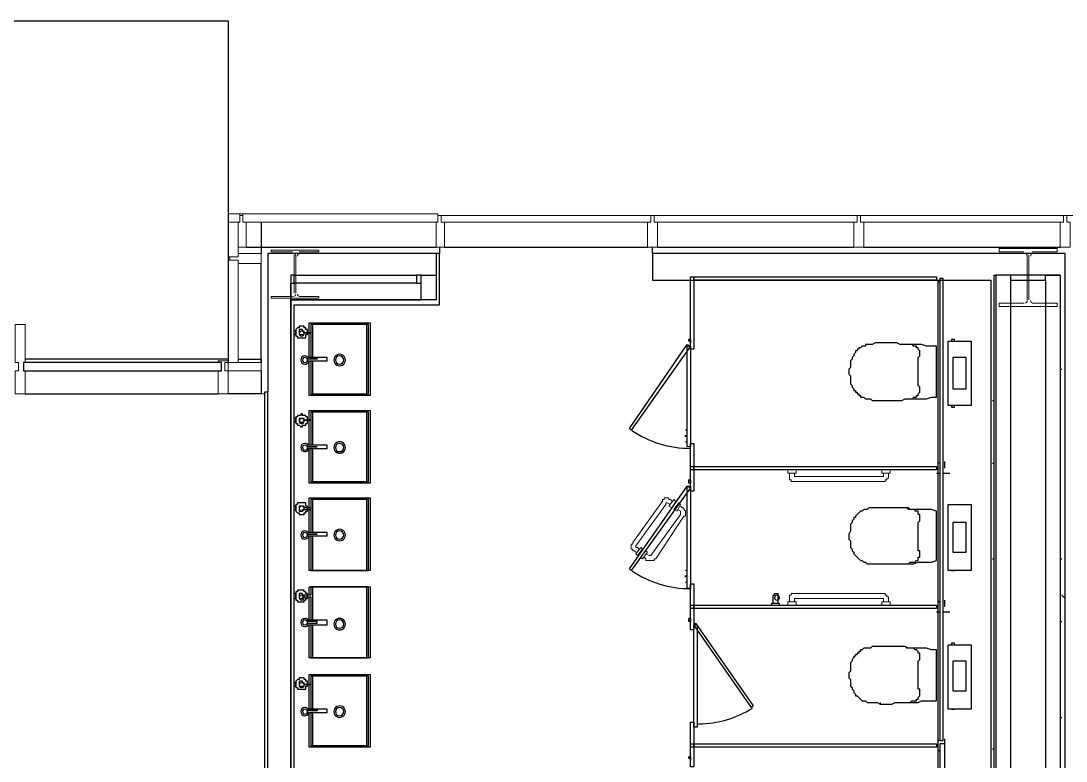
# Model space of a CAD drawing. Header units: metres. Extents: x 20.2 to 85.4, y 7.8 to 61.1.
# Drawn here: x 38.18 to 44.88, y 56.39 to 61.13 of the extents above; entities that cross this region are included whole.
import ezdxf

# ---------------------------------------------------------------- set-up
doc = ezdxf.new("R2010")
doc.units = ezdxf.units.M
for name, color, linetype in [('PDF_A-G25 JA12-G-BLDEXIST', 7, 'Continuous'), ('PDF_A-GENM', 7, 'Continuous'), ('PDF_A-GLAZ-CWMG', 7, 'Continuous'), ('PDF_G-IMPT', 7, 'Continuous'), ('PDF_P-SANR-FIXT', 7, 'Continuous'), ('PDF_Q-CASE', 7, 'Continuous')]:
    doc.layers.add(name, color=color, linetype=linetype)
for name, color, linetype, true_color in [('PDF_A-GLAZ-CURT', 251, 'Continuous', 0x575757), ('PDF_A-Z9919-G-COL19', 9, 'Continuous', 0xc1c1c1), ('PDF_Q-SPCQ', 253, 'Continuous', 0xa6bf8e), ('PDF_S-COLS', 41, 'Continuous', 0xffd9b0)]:
    doc.layers.add(name, color=color, linetype=linetype, true_color=true_color)

msp = doc.modelspace()

# ---------------------------------------------------------------- linework, layer by layer
at = {"layer": 'PDF_A-G25 JA12-G-BLDEXIST', "lineweight": 25}
for points in [[(22.3545, 38.6406), (20.1741, 38.6406), (20.1741, 61.1327), (39.5121, 61.1327), (39.5121, 58.9417)], [(39.9143, 55.2371), (39.9143, 59.4498), (39.9143, 59.3439), (39.9143, 58.7512), (39.9143, 55.2371), (39.9354, 55.2371), (39.9354, 58.7512), (39.9354, 59.3122), (40.8669, 59.3122), (40.8669, 59.3439), (40.8669, 59.4498), (40.8669, 59.5027), (40.8669, 59.6403), (40.8457, 59.6403), (39.7661, 59.6403)], [(39.7661, 59.6403), (39.7661, 58.7512)], [(40.8457, 59.6403), (40.8457, 59.5027), (40.8457, 59.4498), (40.8457, 59.3439), (39.9354, 59.3439), (39.9143, 59.3439), (39.9354, 59.3439), (40.7504, 59.3439), (40.7504, 59.4498), (40.7504, 59.5027), (40.8457, 59.5027)], [(40.8669, 59.6826), (40.8669, 59.6403)], [(42.2323, 59.6403), (42.2323, 59.6826)], [(44.8784, 59.6403), (42.2534, 59.6403), (42.2323, 59.6403), (42.2323, 59.5027), (42.2323, 59.4709), (44.4021, 59.4709)], [(46.826, 50.8551), (44.8784, 50.8551), (44.8784, 52.7604), (44.8784, 52.7815), (44.8784, 52.9509), (44.8784, 59.4709), (44.8784, 59.6403), (44.8467, 59.6403), (44.6455, 59.6403)], [(40.7504, 59.5027), (40.7187, 59.5027), (40.7187, 59.4498), (39.9354, 59.4498)], [(39.9354, 59.5027), (39.9354, 59.5027)], [(39.9354, 59.5027), (40.7187, 59.5027)], [(44.4339, 52.9191), (44.4233, 52.9191), (44.4233, 52.9509), (44.4233, 59.4709), (44.4233, 59.5027), (44.4339, 59.5027)], [(44.7514, 59.4709), (44.7514, 59.5027), (44.8467, 59.5027), (44.7514, 59.5027), (44.5291, 59.5027)], [(44.8467, 59.5027), (44.8467, 59.4709), (44.8467, 52.9509), (44.8467, 52.9191)], [(39.9354, 59.4498), (39.9354, 59.4498)], [(40.7187, 59.4498), (40.7504, 59.4498)], [(44.0952, 59.4709), (44.4021, 59.4709), (44.4021, 52.9509), (44.1057, 52.9509)], [(44.5291, 52.9509), (44.5291, 59.4709), (44.635, 59.4709)], [(44.5291, 59.4709), (44.7514, 59.4709), (44.7514, 52.9509)], [(44.7514, 59.3016), (44.7514, 52.9509), (44.5291, 52.9509)], [(44.8467, 58.8994), (44.8572, 58.8994)], [(39.7661, 55.2054), (39.7661, 58.7512), (39.7449, 58.7512), (39.7449, 55.2371), (39.7449, 53.8611), (39.9143, 53.8611), (39.9143, 55.0678)], [(44.4127, 58.6983), (44.4233, 58.6983)], [(44.0528, 58.2326), (44.0634, 58.2326), (44.0634, 58.2961)], [(44.1057, 58.2643), (44.1057, 58.3066)], [(44.4127, 58.2961), (44.4233, 58.2961)], [(44.0952, 58.2326), (44.1375, 58.2326)], [(44.4127, 57.6822), (44.4233, 57.6822)], [(44.8467, 57.6822), (44.8572, 57.6822)], [(44.8784, 57.4281), (44.8572, 57.4493)], [(44.0528, 57.3435), (44.0634, 57.3435), (44.0634, 57.407)], [(44.1057, 57.3752), (44.1057, 57.4175)], [(44.0952, 57.3435), (44.1375, 57.3435)], [(44.8467, 57.28), (44.8572, 57.28)], [(44.8467, 56.666), (44.8572, 56.666)], [(44.0634, 56.4544), (44.0634, 56.5179)], [(44.1057, 56.4967), (44.1057, 56.5284)], [(44.4127, 56.4649), (44.4233, 56.4649)]]:
    msp.add_lwpolyline(points, dxfattribs=at)
for points in [[(39.9354, 59.5027), (39.9143, 59.5027), (39.9143, 59.4498), (39.9354, 59.4498)], [(44.5291, 59.4709), (44.5291, 59.5027), (44.4339, 59.5027), (44.4339, 59.4709), (44.4339, 52.9509), (44.4339, 52.9191), (44.5291, 52.9191), (44.5291, 52.9509), (44.5291, 59.3016)]]:
    msp.add_lwpolyline(points, close=True, dxfattribs=at)
at = {"layer": 'PDF_A-GENM', "lineweight": 25}
for points in [[(39.9778, 59.1746), (39.9672, 59.1746), (39.9672, 59.164), (39.9566, 59.164), (39.946, 59.1534), (39.946, 59.1428), (39.946, 59.1322), (39.946, 59.1217), (39.946, 59.1111), (39.9566, 59.1111), (39.9566, 59.1005), (39.9672, 59.1005), (39.9778, 59.1005), (39.9884, 59.1005), (39.9989, 59.1005), (40.0095, 59.1005), (40.0095, 59.1111), (40.0095, 59.1217), (40.0201, 59.1217), (40.0201, 59.1322), (40.0201, 59.1428), (40.0201, 59.1534), (40.0095, 59.1534), (40.0095, 59.164), (39.9989, 59.164), (39.9989, 59.1746), (39.9884, 59.1746)], [(39.9778, 59.1534), (39.9672, 59.1534), (39.9672, 59.1428), (39.9672, 59.1322), (39.9672, 59.1217), (39.9778, 59.1217), (39.9884, 59.1217), (39.9989, 59.1217), (39.9989, 59.1322), (39.9989, 59.1428), (39.9884, 59.1428), (39.9884, 59.1534)], [(40.0413, 59.1322), (40.0307, 59.1322), (40.0201, 59.1322), (39.9989, 59.1322), (40.0201, 59.1322), (40.0307, 59.1322)], [(39.9778, 58.6136), (39.9778, 58.603), (39.9672, 58.603), (39.9566, 58.603), (39.9566, 58.5924), (39.946, 58.5924), (39.946, 58.5818), (39.946, 58.5713), (39.946, 58.5607), (39.946, 58.5501), (39.9566, 58.5501), (39.9566, 58.5395), (39.9672, 58.5395), (39.9778, 58.5289), (39.9884, 58.5289), (39.9884, 58.5395), (39.9989, 58.5395), (40.0095, 58.5395), (40.0095, 58.5501), (40.0201, 58.5501), (40.0201, 58.5607), (40.0201, 58.5713), (40.0201, 58.5818), (40.0201, 58.5924), (40.0095, 58.5924), (40.0095, 58.603), (39.9989, 58.603), (39.9884, 58.603), (39.9884, 58.6136)], [(39.9778, 58.5818), (39.9672, 58.5818), (39.9672, 58.5713), (39.9672, 58.5607), (39.9778, 58.5607), (39.9778, 58.5501), (39.9884, 58.5501), (39.9884, 58.5607), (39.9989, 58.5607), (39.9989, 58.5713), (39.9989, 58.5818), (39.9884, 58.5818)], [(40.0413, 58.5713), (40.0307, 58.5713), (40.0201, 58.5713), (39.9989, 58.5713), (40.0201, 58.5713), (40.0307, 58.5713)], [(42.444, 58.476), (42.444, 58.4654), (42.444, 58.476), (42.444, 58.4654)], [(39.9778, 58.042), (39.9672, 58.042), (39.9566, 58.042), (39.9566, 58.0315), (39.946, 58.0315), (39.946, 58.0209), (39.946, 58.0103), (39.946, 57.9997), (39.946, 57.9891), (39.9566, 57.9785), (39.9672, 57.9785), (39.9672, 57.9679), (39.9778, 57.9679), (39.9884, 57.9679), (39.9989, 57.9679), (39.9989, 57.9785), (40.0095, 57.9785), (40.0095, 57.9891), (40.0201, 57.9891), (40.0201, 57.9997), (40.0201, 58.0103), (40.0201, 58.0209), (40.0095, 58.0209), (40.0095, 58.0315), (40.0095, 58.042), (39.9989, 58.042), (39.9884, 58.042)], [(42.444, 57.5763), (42.444, 57.5657), (42.444, 57.5763), (42.444, 57.5657)], [(39.9778, 57.4811), (39.9672, 57.4811), (39.9566, 57.4811), (39.9566, 57.4705), (39.946, 57.4705), (39.946, 57.4599), (39.946, 57.4493), (39.946, 57.4387), (39.946, 57.4281), (39.946, 57.4175), (39.9566, 57.4175), (39.9566, 57.407), (39.9672, 57.407), (39.9778, 57.407), (39.9884, 57.407), (39.9989, 57.407), (39.9989, 57.4175), (40.0095, 57.4175), (40.0095, 57.4281), (40.0201, 57.4281), (40.0201, 57.4387), (40.0201, 57.4493), (40.0201, 57.4599), (40.0095, 57.4599), (40.0095, 57.4705), (39.9989, 57.4705), (39.9989, 57.4811), (39.9884, 57.4811)], [(39.9778, 56.9201), (39.9672, 56.9201), (39.9672, 56.9095), (39.9566, 56.9095), (39.946, 56.8989), (39.946, 56.8883), (39.946, 56.8777), (39.946, 56.8672), (39.946, 56.8566), (39.9566, 56.8566), (39.9566, 56.846), (39.9672, 56.846), (39.9778, 56.846), (39.9884, 56.846), (39.9989, 56.846), (40.0095, 56.846), (40.0095, 56.8566), (40.0095, 56.8672), (40.0201, 56.8672), (40.0201, 56.8777), (40.0201, 56.8883), (40.0201, 56.8989), (40.0095, 56.8989), (40.0095, 56.9095), (39.9989, 56.9095), (39.9989, 56.9201), (39.9884, 56.9201)], [(39.9778, 56.8989), (39.9672, 56.8989), (39.9672, 56.8883), (39.9672, 56.8777), (39.9672, 56.8672), (39.9778, 56.8672), (39.9884, 56.8672), (39.9989, 56.8672), (39.9989, 56.8777), (39.9989, 56.8883), (39.9884, 56.8883), (39.9884, 56.8989)], [(40.0413, 56.8777), (40.0307, 56.8777), (40.0201, 56.8777), (39.9989, 56.8777), (40.0201, 56.8777), (40.0307, 56.8777)]]:
    msp.add_lwpolyline(points, close=True, dxfattribs=at)
for points in [[(39.9354, 59.1217), (39.946, 59.1217), (39.946, 59.1322), (39.946, 59.1428), (39.9354, 59.1428)], [(39.9989, 59.1322), (39.9989, 59.1322)], [(40.0413, 59.1322), (40.0413, 59.1322)], [(39.9354, 58.5607), (39.946, 58.5607), (39.946, 58.5713), (39.946, 58.5818), (39.9354, 58.5818)], [(39.9989, 58.5713), (39.9989, 58.5713)], [(40.0413, 58.5713), (40.0413, 58.5713)], [(42.4546, 58.5078), (42.444, 58.5078)], [(42.444, 58.5078), (42.444, 58.5078)], [(42.444, 58.476), (42.444, 58.476)], [(42.444, 58.476), (42.444, 58.476)], [(42.444, 58.4654), (42.444, 58.476), (42.444, 58.4654)], [(42.444, 58.4654), (42.444, 58.4654)], [(42.444, 58.4337), (42.4546, 58.4337)], [(42.444, 58.4337), (42.444, 58.4337)], [(39.9354, 57.9997), (39.946, 57.9997), (39.946, 58.0103), (39.946, 58.0209), (39.9354, 58.0209)], [(40.0413, 58.0103), (40.0307, 58.0103), (40.0201, 58.0103), (39.9989, 58.0103), (39.9989, 58.0209), (39.9884, 58.0209), (39.9778, 58.0209), (39.9672, 58.0209), (39.9672, 58.0103), (39.9672, 57.9997), (39.9672, 57.9891), (39.9778, 57.9891), (39.9884, 57.9891), (39.9884, 57.9997), (39.9989, 57.9997), (40.0201, 57.9997), (40.0307, 57.9997), (40.0413, 57.9997)], [(39.9989, 58.0103), (39.9989, 58.0103)], [(40.0413, 58.0103), (40.0413, 58.0103)], [(42.4546, 57.6081), (42.444, 57.6081)], [(42.444, 57.6081), (42.444, 57.6081)], [(42.444, 57.5763), (42.444, 57.5763)], [(42.444, 57.5763), (42.444, 57.5763)], [(42.444, 57.5657), (42.444, 57.5763), (42.444, 57.5657)], [(42.444, 57.5657), (42.444, 57.5657)], [(42.444, 57.5657), (42.444, 57.5657)], [(42.444, 57.534), (42.4546, 57.534)], [(42.444, 57.534), (42.444, 57.534)], [(39.9354, 57.4281), (39.946, 57.4281), (39.946, 57.4387), (39.946, 57.4493), (39.946, 57.4599), (39.9354, 57.4599)], [(40.0413, 57.4493), (40.0307, 57.4493), (40.0201, 57.4493), (39.9989, 57.4493), (39.9884, 57.4493), (39.9884, 57.4599), (39.9778, 57.4599), (39.9672, 57.4599), (39.9672, 57.4493), (39.9672, 57.4387), (39.9672, 57.4281), (39.9778, 57.4281), (39.9884, 57.4281), (39.9884, 57.4387), (39.9989, 57.4387), (40.0201, 57.4387), (40.0307, 57.4387), (40.0413, 57.4387)], [(39.9989, 57.4387), (39.9989, 57.4493)], [(40.0413, 57.4387), (40.0413, 57.4387)], [(43.0049, 57.3964), (43.0049, 57.4175), (43.0049, 57.4281), (43.0049, 57.4387), (43.0049, 57.4493), (43.0155, 57.4493), (43.0155, 57.4599), (43.0261, 57.4599), (43.0367, 57.4599), (43.0367, 57.4493), (43.0367, 57.4387), (43.0367, 57.4281), (43.0367, 57.4175), (43.0367, 57.3964)], [(43.0049, 57.4387), (43.0049, 57.4387)], [(43.0473, 57.3858), (43.0473, 57.3964), (42.9944, 57.3964), (42.9944, 57.3858)], [(39.9354, 56.8672), (39.946, 56.8672), (39.946, 56.8777), (39.946, 56.8883), (39.9354, 56.8883)], [(39.9989, 56.8777), (39.9989, 56.8777)], [(40.0413, 56.8777), (40.0413, 56.8777)]]:
    msp.add_lwpolyline(points, dxfattribs=at)
for points in [[(39.9831, 59.1428, 1.000002), (39.9831, 59.1111, 1.000002)], [(39.9831, 58.5818, 1.000002), (39.9831, 58.5501, 1.000002)], [(39.9831, 58.0209, 1.000002), (39.9831, 57.9891, 1.000002)], [(39.9831, 57.4493, 1.000002), (39.9831, 57.4175, 1.000002)], [(39.9831, 56.8883, 1.000002), (39.9831, 56.8566, 1.000002)]]:
    msp.add_lwpolyline(points, format="xyb", close=True, dxfattribs=at)
at = {"layer": 'PDF_A-GENM', "color": 230, "lineweight": 30, "true_color": 0xfe005f}
msp.add_lwpolyline([(43.0314, 57.4493, 1.000002), (43.0314, 57.4175, 1.000002)], format="xyb", close=True, dxfattribs=at)
at = {"layer": 'PDF_A-GLAZ-CURT', "lineweight": 13}
for points in [[(39.5861, 59.8943), (39.5121, 59.8943), (39.5121, 59.8414), (39.5861, 59.8414)], [(39.5756, 59.6191), (39.5756, 59.8414), (39.5121, 59.8414), (39.5121, 59.6191)], [(40.8563, 59.8943), (39.6073, 59.8943), (39.6073, 59.8414), (40.8563, 59.8414)], [(42.2217, 59.8837), (40.8775, 59.8837), (40.8775, 59.8414), (42.2217, 59.8414)], [(43.5448, 59.8837), (42.2429, 59.8837), (42.2429, 59.8414), (43.5448, 59.8414)], [(44.8678, 59.8837), (43.5659, 59.8837), (43.5659, 59.8414), (44.8678, 59.8414)], [(39.5756, 58.9417), (39.5756, 59.598), (39.5121, 59.598), (39.5121, 58.9417)], [(39.7237, 58.9417), (39.4909, 58.9417), (39.4909, 58.8888), (39.7237, 58.8888)]]:
    msp.add_lwpolyline(points, close=True, dxfattribs=at)
at = {"layer": 'PDF_A-GLAZ-CURT', "color": 230, "lineweight": 30, "true_color": 0xfe005f}
msp.add_lwpolyline([(38.1996, 58.9417), (38.1996, 58.8888), (39.4697, 58.8888), (39.4697, 58.9417)], close=True, dxfattribs=at)
at = {"layer": 'PDF_A-GLAZ-CWMG', "color": 251, "lineweight": 13, "true_color": 0x575757}
for points in [[(39.5756, 59.8414), (39.5756, 59.6826), (39.6285, 59.6826), (39.6285, 59.8414), (39.6073, 59.8414), (39.6073, 59.8837), (39.5861, 59.8837), (39.5861, 59.8414)], [(40.8457, 59.8414), (40.8457, 59.6826), (40.8986, 59.6826), (40.8986, 59.8414), (40.8775, 59.8414), (40.8775, 59.8837), (40.8563, 59.8837), (40.8563, 59.8414)], [(42.2005, 59.8414), (42.2005, 59.6826), (42.264, 59.6826), (42.264, 59.8414), (42.2429, 59.8414), (42.2429, 59.8837), (42.2217, 59.8837), (42.2217, 59.8414)], [(43.5236, 59.8414), (43.5236, 59.6826), (43.5871, 59.6826), (43.5871, 59.8414), (43.5659, 59.8414), (43.5659, 59.8837), (43.5448, 59.8837), (43.5448, 59.8414)], [(44.8467, 59.8414), (44.8467, 59.6826), (44.9102, 59.6826), (44.9102, 59.8414), (44.889, 59.8414), (44.889, 59.8837), (44.8678, 59.8837), (44.8678, 59.8414)], [(39.7237, 59.5768), (39.7237, 59.6403), (39.5756, 59.6403), (39.5756, 59.6191), (39.5226, 59.6191), (39.5226, 59.598), (39.5756, 59.598), (39.5756, 59.5768)], [(38.1466, 58.8888), (38.1466, 58.7406), (38.2102, 58.7406), (38.2102, 58.8888), (38.1996, 58.8888), (38.1996, 58.9417), (38.2102, 58.9417), (38.2102, 59.1852), (38.1466, 59.1852), (38.1466, 58.9417), (38.1678, 58.9417), (38.1678, 58.8888)], [(39.4485, 58.8888), (39.4485, 58.7406), (39.5121, 58.7406), (39.5121, 58.8888), (39.4909, 58.8888), (39.4909, 58.9417), (39.5121, 58.9417), (39.5121, 58.9523), (39.4485, 58.9523), (39.4485, 58.9417), (39.4697, 58.9417), (39.4697, 58.8888)]]:
    msp.add_lwpolyline(points, close=True, dxfattribs=at)
at = {"layer": 'PDF_A-GLAZ-CWMG', "lineweight": 25}
for points in [[(39.7237, 59.8414), (39.7237, 59.6403)], [(39.6285, 59.6826), (40.8457, 59.6826)], [(40.8986, 59.6826), (42.2005, 59.6826)], [(42.264, 59.6826), (43.5236, 59.6826)], [(43.5871, 59.6826), (44.8467, 59.6826)], [(39.5756, 58.9629), (39.7237, 58.9629), (39.7237, 58.9417), (39.7237, 59.5768)], [(39.5121, 58.9629), (39.4803, 58.9629), (38.2102, 58.9629)], [(39.7237, 58.8888), (39.7237, 58.7406), (39.5121, 58.7406)], [(38.2102, 58.7406), (39.4485, 58.7406)]]:
    msp.add_lwpolyline(points, dxfattribs=at)
at = {"layer": 'PDF_A-Z9919-G-COL19', "lineweight": 0}
msp.add_lwpolyline([(39.5121, 58.7406), (39.7449, 58.7406), (39.7449, 48.8652), (39.258, 48.8652), (39.258, 47.2352), (51.282, 47.2352), (51.282, 59.8837), (40.8563, 59.8837), (40.8563, 59.8943), (39.5121, 59.8943)], close=True, dxfattribs=at)
for points in [[(39.5121, 59.8943), (39.5121, 59.8943)], [(40.8563, 59.8943), (40.8563, 59.8943)], [(40.8563, 59.8837), (40.8563, 59.8837)], [(39.7449, 58.7406), (39.7449, 58.7406)]]:
    msp.add_lwpolyline(points, dxfattribs=at)
at = {"layer": 'PDF_G-IMPT', "lineweight": 25}
for points in [[(43.9364, 58.9523), (43.9364, 58.9629), (43.9364, 58.9735), (43.947, 58.9841), (43.947, 58.9946), (43.947, 59.0052), (43.947, 59.0158), (43.9364, 59.0264), (43.9364, 59.037), (43.9258, 59.037), (43.9258, 59.0476), (43.9152, 59.0476), (43.9046, 59.0476), (43.894, 59.0582), (43.8835, 59.0582), (43.8729, 59.0582), (43.8623, 59.0582), (43.8517, 59.0582), (43.8305, 59.0582), (43.82, 59.0582), (43.7988, 59.0687), (43.7882, 59.0687), (43.767, 59.0687), (43.7247, 59.0687), (43.6929, 59.0687), (43.6718, 59.0687), (43.6612, 59.0687), (43.64, 59.0582), (43.6294, 59.0582), (43.6188, 59.0582), (43.6083, 59.0582), (43.5977, 59.0582), (43.5977, 59.0476), (43.5871, 59.0476), (43.5765, 59.0476), (43.5659, 59.037), (43.5553, 59.037), (43.5553, 59.0264), (43.5448, 59.0264), (43.5448, 59.0158), (43.5342, 59.0158), (43.5342, 59.0052), (43.5236, 58.9946), (43.5236, 58.9841), (43.513, 58.9735), (43.513, 58.9629), (43.5024, 58.9523), (43.5024, 58.9417), (43.5024, 58.9311), (43.5024, 58.9206), (43.5024, 58.91), (43.4918, 58.8994), (43.4918, 58.8782), (43.4918, 58.8676), (43.5024, 58.857), (43.5024, 58.8465), (43.5024, 58.8359), (43.5024, 58.8253), (43.5024, 58.8041), (43.513, 58.7935), (43.513, 58.783), (43.5236, 58.7724), (43.5236, 58.7618), (43.5342, 58.7618), (43.5342, 58.7512), (43.5448, 58.7512), (43.5448, 58.7406), (43.5553, 58.7406), (43.5553, 58.73), (43.5659, 58.73), (43.5659, 58.7194), (43.5765, 58.7194), (43.5871, 58.7194), (43.5977, 58.7089), (43.6083, 58.7089), (43.6188, 58.7089), (43.6294, 58.7089), (43.64, 58.6983), (43.6612, 58.6983), (43.6718, 58.6983), (43.6929, 58.6983), (43.7247, 58.6983), (43.767, 58.6983), (43.7882, 58.6983), (43.7988, 58.6983), (43.82, 58.6983), (43.8305, 58.6983), (43.8517, 58.7089), (43.8623, 58.7089), (43.8729, 58.7089), (43.8835, 58.7089), (43.894, 58.7089), (43.9046, 58.7089), (43.9046, 58.7194), (43.9152, 58.7194), (43.9258, 58.7194), (43.9258, 58.73), (43.9364, 58.73), (43.9364, 58.7406), (43.947, 58.7512), (43.947, 58.7618), (43.947, 58.7724), (43.947, 58.783), (43.9364, 58.7935), (43.9364, 58.8041), (43.9364, 58.8359), (43.9364, 58.857), (43.9364, 58.8782), (43.9364, 58.91), (43.9364, 58.9311)], [(43.9364, 57.9044), (43.9364, 57.915), (43.947, 57.9256), (43.947, 57.9362), (43.947, 57.9468), (43.947, 57.9574), (43.947, 57.9679), (43.9364, 57.9679), (43.9364, 57.9785), (43.9364, 57.9891), (43.9258, 57.9891), (43.9152, 57.9891), (43.9152, 57.9997), (43.9046, 57.9997), (43.894, 57.9997), (43.8835, 57.9997), (43.8729, 57.9997), (43.8623, 58.0103), (43.8517, 58.0103), (43.8305, 58.0103), (43.82, 58.0103), (43.7988, 58.0103), (43.7882, 58.0103), (43.767, 58.0103), (43.7247, 58.0103), (43.6929, 58.0103), (43.6718, 58.0103), (43.6612, 58.0103), (43.64, 58.0103), (43.6294, 58.0103), (43.6188, 58.0103), (43.6083, 57.9997), (43.5977, 57.9997), (43.5871, 57.9997), (43.5765, 57.9891), (43.5659, 57.9891), (43.5553, 57.9785), (43.5448, 57.9679), (43.5342, 57.9574), (43.5342, 57.9468), (43.5236, 57.9468), (43.5236, 57.9362), (43.513, 57.9256), (43.513, 57.915), (43.5024, 57.9044), (43.5024, 57.8939), (43.5024, 57.8833), (43.5024, 57.8727), (43.5024, 57.8621), (43.4918, 57.8409), (43.4918, 57.8303), (43.4918, 57.8092), (43.5024, 57.7986), (43.5024, 57.788), (43.5024, 57.7774), (43.5024, 57.7668), (43.5024, 57.7563), (43.513, 57.7457), (43.513, 57.7351), (43.5236, 57.7245), (43.5236, 57.7139), (43.5342, 57.7033), (43.5448, 57.6927), (43.5553, 57.6822), (43.5659, 57.6716), (43.5765, 57.6716), (43.5871, 57.661), (43.5977, 57.661), (43.6083, 57.6504), (43.6188, 57.6504), (43.6294, 57.6504), (43.64, 57.6504), (43.6612, 57.6504), (43.6718, 57.6504), (43.6929, 57.6504), (43.7247, 57.6504), (43.767, 57.6504), (43.7882, 57.6504), (43.7988, 57.6504), (43.82, 57.6504), (43.8305, 57.6504), (43.8517, 57.6504), (43.8623, 57.6504), (43.8729, 57.6504), (43.8835, 57.661), (43.894, 57.661), (43.9046, 57.661), (43.9152, 57.661), (43.9258, 57.6716), (43.9364, 57.6716), (43.9364, 57.6822), (43.9364, 57.6927), (43.947, 57.6927), (43.947, 57.7033), (43.947, 57.7139), (43.947, 57.7245), (43.947, 57.7351), (43.9364, 57.7351), (43.9364, 57.7457), (43.9364, 57.7563), (43.9364, 57.7774), (43.9364, 57.8092), (43.9364, 57.8303), (43.9364, 57.8515), (43.9364, 57.8727)], [(43.9364, 57.0153), (43.9364, 57.0259), (43.947, 57.0365), (43.947, 57.0471), (43.947, 57.0577), (43.947, 57.0683), (43.947, 57.0788), (43.9364, 57.0788), (43.9364, 57.0894), (43.9258, 57.1), (43.9152, 57.1), (43.9046, 57.1106), (43.894, 57.1106), (43.8835, 57.1106), (43.8729, 57.1106), (43.8623, 57.1106), (43.8517, 57.1212), (43.8305, 57.1212), (43.82, 57.1212), (43.7988, 57.1212), (43.7882, 57.1212), (43.767, 57.1212), (43.7247, 57.1212), (43.6929, 57.1212), (43.6718, 57.1212), (43.6612, 57.1212), (43.64, 57.1212), (43.6294, 57.1106), (43.6188, 57.1106), (43.6083, 57.1106), (43.5977, 57.1106), (43.5871, 57.1106), (43.5765, 57.1), (43.5659, 57.1), (43.5659, 57.0894), (43.5553, 57.0894), (43.5553, 57.0788), (43.5448, 57.0788), (43.5448, 57.0683), (43.5342, 57.0683), (43.5342, 57.0577), (43.5236, 57.0577), (43.5236, 57.0471), (43.513, 57.0365), (43.513, 57.0259), (43.5024, 57.0153), (43.5024, 57.0048), (43.5024, 56.9942), (43.5024, 56.9836), (43.5024, 56.973), (43.5024, 56.9624), (43.4918, 56.9518), (43.4918, 56.9412), (43.4918, 56.9201), (43.5024, 56.9095), (43.5024, 56.8989), (43.5024, 56.8883), (43.5024, 56.8777), (43.5024, 56.8672), (43.513, 56.8566), (43.513, 56.846), (43.5236, 56.8354), (43.5236, 56.8248), (43.5342, 56.8142), (43.5342, 56.8036), (43.5448, 56.8036), (43.5553, 56.7931), (43.5659, 56.7825), (43.5765, 56.7719), (43.5871, 56.7719), (43.5977, 56.7719), (43.6083, 56.7613), (43.6188, 56.7613), (43.6294, 56.7613), (43.64, 56.7613), (43.6612, 56.7613), (43.6718, 56.7613), (43.6929, 56.7507), (43.7247, 56.7507), (43.767, 56.7507), (43.7882, 56.7613), (43.7988, 56.7613), (43.82, 56.7613), (43.8305, 56.7613), (43.8517, 56.7613), (43.8623, 56.7613), (43.8729, 56.7613), (43.8835, 56.7613), (43.894, 56.7719), (43.9046, 56.7719), (43.9152, 56.7719), (43.9258, 56.7719), (43.9258, 56.7825), (43.9364, 56.7825), (43.9364, 56.7931), (43.947, 56.8036), (43.947, 56.8142), (43.947, 56.8248), (43.947, 56.8354), (43.947, 56.846), (43.9364, 56.846), (43.9364, 56.8566), (43.9364, 56.8672), (43.9364, 56.8883), (43.9364, 56.9201), (43.9364, 56.9412), (43.9364, 56.9624), (43.9364, 56.9836)]]:
    msp.add_lwpolyline(points, close=True, dxfattribs=at)
for points in [[(43.8517, 58.7089), (43.8729, 58.7089), (43.8835, 58.7089), (43.9046, 58.7089), (43.9364, 58.7089), (43.9576, 58.7089), (43.9893, 58.7089), (44.0211, 58.7194), (44.0528, 58.7194), (44.0528, 59.0476), (44.0211, 59.0476), (43.9893, 59.0476), (43.9576, 59.0582), (43.9364, 59.0582), (43.9046, 59.0582), (43.8835, 59.0582), (43.8729, 59.0582), (43.8517, 59.0582)], [(43.947, 58.9841), (43.947, 58.9841)], [(43.6929, 58.6983), (43.6929, 58.6983)], [(43.8517, 57.6504), (43.8729, 57.6504), (43.8835, 57.6504), (43.9046, 57.6504), (43.9364, 57.661), (43.9576, 57.661), (43.9893, 57.661), (44.0211, 57.661), (44.0528, 57.6716), (44.0528, 57.9891), (44.0211, 57.9997), (43.9893, 57.9997), (43.9576, 57.9997), (43.9364, 57.9997), (43.9046, 57.9997), (43.8835, 57.9997), (43.8729, 58.0103), (43.8517, 58.0103)], [(43.947, 57.9362), (43.947, 57.9362)], [(43.6929, 57.6504), (43.6929, 57.6504)], [(43.8517, 56.7613), (43.8729, 56.7613), (43.8835, 56.7613), (43.9046, 56.7613), (43.9364, 56.7613), (43.9576, 56.7719), (43.9893, 56.7719), (44.0211, 56.7719), (44.0528, 56.7719), (44.0528, 57.1), (44.0211, 57.1), (43.9893, 57.1106), (43.9576, 57.1106), (43.9364, 57.1106), (43.9046, 57.1106), (43.8835, 57.1106), (43.8729, 57.1106), (43.8517, 57.1212)], [(43.947, 57.0471), (43.947, 57.0471)], [(43.6929, 56.7613), (43.6929, 56.7507)]]:
    msp.add_lwpolyline(points, dxfattribs=at)
at = {"layer": 'PDF_P-SANR-FIXT', "lineweight": 25}
for points in [[(44.074, 58.2961), (44.0634, 58.2961), (44.0634, 59.4604), (44.074, 59.4604)], [(40.0307, 58.9735), (40.0307, 59.1322), (40.0307, 59.1958), (40.4223, 59.1958), (40.4223, 58.73), (40.0307, 58.73), (40.0307, 58.9523)], [(40.0413, 58.9523), (40.0413, 58.7406), (40.4117, 58.7406), (40.4117, 59.1852)], [(40.4117, 58.7406), (40.4117, 59.1852), (40.0413, 59.1852), (40.0413, 59.1322), (40.0413, 58.9735)], [(40.0519, 59.1852), (40.0519, 58.9735)], [(40.4012, 58.7406), (40.4012, 59.1852)], [(44.1692, 59.0793), (44.1692, 59.0899), (44.1587, 59.0899), (44.1481, 59.0899), (44.1481, 59.0793)], [(44.1587, 59.0476), (44.1587, 59.0476)], [(40.0201, 58.9523), (40.1471, 58.9523), (40.1471, 58.9735), (40.0201, 58.9735), (40.0836, 58.9735), (40.0836, 58.9629), (40.0201, 58.9629)], [(40.0519, 58.9523), (40.0519, 58.7406)], [(40.0307, 58.4125), (40.0307, 58.5713), (40.0307, 58.6348), (40.4223, 58.6348), (40.4223, 58.1691), (40.0307, 58.1691), (40.0307, 58.3913)], [(44.1481, 58.6665), (44.1481, 58.6559), (44.1587, 58.6559), (44.1692, 58.6559), (44.1692, 58.6665)], [(40.0413, 58.3913), (40.0413, 58.1796), (40.4117, 58.1796), (40.4117, 58.6242)], [(40.4117, 58.1796), (40.4117, 58.6242), (40.0413, 58.6242), (40.0413, 58.5713), (40.0413, 58.4125)], [(40.0519, 58.6242), (40.0519, 58.4125)], [(40.4012, 58.1796), (40.4012, 58.6242)], [(40.0201, 58.3913), (40.1471, 58.3913), (40.1471, 58.4125), (40.0201, 58.4125)], [(40.0201, 58.4019), (40.0836, 58.4019), (40.0201, 58.4019)], [(40.0519, 58.3913), (40.0519, 58.1796)], [(40.0836, 58.4019), (40.0836, 58.4019)], [(44.074, 57.407), (44.0634, 57.407), (44.0634, 58.2326), (44.074, 58.2326)], [(40.0307, 57.8515), (40.0307, 58.0103), (40.0307, 58.0738), (40.4223, 58.0738), (40.4223, 57.6081), (40.0307, 57.6081), (40.0307, 57.8303)], [(40.0413, 57.8303), (40.0413, 57.6081), (40.4117, 57.6081), (40.4117, 58.0632)], [(40.4117, 57.6081), (40.4117, 58.0632), (40.0413, 58.0632), (40.0413, 58.0103), (40.0413, 57.8515)], [(40.0519, 58.0632), (40.0519, 57.8515)], [(40.4012, 57.6081), (40.4012, 58.0632)], [(44.1481, 58.0315), (44.1481, 58.0315)], [(44.1481, 58.0315), (44.1587, 58.0315), (44.1692, 58.0315)], [(44.1692, 58.0315), (44.1692, 58.0315)], [(44.1587, 57.9891), (44.1587, 57.9891)], [(40.0201, 57.8303), (40.1471, 57.8303), (40.1471, 57.8515), (40.0201, 57.8515)], [(40.0201, 57.8409), (40.0836, 57.8409), (40.0201, 57.8409)], [(40.0519, 57.8303), (40.0519, 57.6081)], [(40.0836, 57.8409), (40.0836, 57.8409)], [(44.1481, 57.6081), (44.1587, 57.6081), (44.1692, 57.6081)], [(44.1692, 57.6081), (44.1692, 57.6081)], [(40.0307, 57.4493), (40.0307, 57.5022), (40.4223, 57.5022), (40.4223, 57.0471), (40.0307, 57.0471), (40.0307, 57.2588)], [(40.0413, 57.2588), (40.0413, 57.0471), (40.4117, 57.0471), (40.4117, 57.5022)], [(40.4117, 57.0471), (40.4117, 57.5022), (40.0413, 57.5022), (40.0413, 57.4493)], [(40.0519, 57.5022), (40.0519, 57.2905)], [(40.4012, 57.0471), (40.4012, 57.5022)], [(40.0307, 57.2905), (40.0307, 57.4387)], [(40.0413, 57.4387), (40.0413, 57.2905)], [(40.0201, 57.2588), (40.1471, 57.2588), (40.1471, 57.2905), (40.0201, 57.2905)], [(44.074, 56.5179), (44.0634, 56.5179), (44.0634, 57.3435), (44.074, 57.3435)], [(40.0201, 57.2694), (40.0836, 57.2694), (40.0836, 57.28), (40.0201, 57.28)], [(40.0519, 57.2588), (40.0519, 57.0471)], [(44.1692, 57.1318), (44.1692, 57.1424), (44.1587, 57.1424), (44.1481, 57.1424), (44.1481, 57.1318)], [(44.1587, 57.1), (44.1587, 57.1)], [(40.0307, 56.719), (40.0307, 56.8777), (40.0307, 56.9412), (40.4223, 56.9412), (40.4223, 56.4755), (40.0307, 56.4755), (40.0307, 56.6978)], [(40.0413, 56.6978), (40.0413, 56.4861), (40.4117, 56.4861), (40.4117, 56.9307)], [(40.4117, 56.4861), (40.4117, 56.9307), (40.0413, 56.9307), (40.0413, 56.8777), (40.0413, 56.719)], [(40.0519, 56.9307), (40.0519, 56.719)], [(40.4012, 56.4861), (40.4012, 56.9307)], [(40.0201, 56.6978), (40.1471, 56.6978), (40.1471, 56.719), (40.0201, 56.719), (40.0836, 56.719), (40.0836, 56.7084), (40.0201, 56.7084)], [(40.0519, 56.6978), (40.0519, 56.4861)], [(44.1481, 56.719), (44.1587, 56.719), (44.1692, 56.719)], [(44.1692, 56.719), (44.1692, 56.719)], [(44.074, 55.6288), (44.0634, 55.6288), (44.0634, 56.4544), (44.074, 56.4544)]]:
    msp.add_lwpolyline(points, dxfattribs=at)
for points in [[(44.0952, 59.4815), (44.074, 59.4815), (44.074, 56.5179), (44.0952, 56.5179)], [(44.2751, 59.0793), (44.2751, 58.6665), (44.1269, 58.6665), (44.1269, 59.0793)], [(44.2433, 58.9735), (44.1587, 58.9735), (44.1587, 58.7724), (44.2433, 58.7724)], [(44.2751, 58.0315), (44.2751, 57.6081), (44.1269, 57.6081), (44.1269, 58.0315)], [(44.2433, 57.915), (44.1587, 57.915), (44.1587, 57.7245), (44.2433, 57.7245)], [(44.2751, 57.1318), (44.2751, 56.719), (44.1269, 56.719), (44.1269, 57.1318)], [(44.2433, 57.0259), (44.1587, 57.0259), (44.1587, 56.8354), (44.2433, 56.8354)], [(44.1057, 56.4967), (44.074, 56.4967), (44.074, 52.8874), (44.1057, 52.8874)]]:
    msp.add_lwpolyline(points, close=True, dxfattribs=at)
for points in [[(40.0271, 58.9709, 0.267266), (40.0042, 58.9841, 0.999999), (40.0042, 58.9311, 0.267266), (40.0271, 58.9443)], [(40.0271, 58.4099, 0.267266), (40.0042, 58.4231, 0.999999), (40.0042, 58.3702, 0.267266), (40.0271, 58.3833)], [(40.0271, 57.8489, 0.267266), (40.0042, 57.8621, 0.999999), (40.0042, 57.8092, 0.267266), (40.0271, 57.8223)], [(40.0271, 57.2879, 0.267266), (40.0042, 57.3011, 0.999999), (40.0042, 57.2482, 0.267266), (40.0271, 57.2614)], [(40.0271, 56.7164, 0.267266), (40.0042, 56.7296, 0.999999), (40.0042, 56.6766, 0.267266), (40.0271, 56.6898)]]:
    msp.add_lwpolyline(points, format="xyb", dxfattribs=at)
for points in [[(40.0042, 58.9735, 1.000002), (40.0042, 58.9417, 1.000002)], [(40.1895, 58.9576, 1.000001), (40.2636, 58.9576, 1.000001)], [(40.2, 58.9576, 0.999999), (40.253, 58.9576, 0.999999)], [(40.1895, 58.3966, 1.000001), (40.2636, 58.3966, 1.000001)], [(40.0042, 58.4125, 1.000002), (40.0042, 58.3807, 1.000002)], [(40.2, 58.3966, 0.999999), (40.253, 58.3966, 0.999999)], [(40.0042, 57.8515, 1.000002), (40.0042, 57.8198, 1.000002)], [(40.1895, 57.8356, 1.000001), (40.2636, 57.8356, 1.000001)], [(40.2, 57.8356, 0.999999), (40.253, 57.8356, 0.999999)], [(40.0042, 57.2905, 1.000002), (40.0042, 57.2588, 1.000002)], [(40.1895, 57.2641, 1.000001), (40.2636, 57.2641, 1.000001)], [(40.2, 57.2641, 0.999999), (40.253, 57.2641, 0.999999)], [(40.0042, 56.719, 1.000002), (40.0042, 56.6872, 1.000002)], [(40.1895, 56.7031, 1.000001), (40.2636, 56.7031, 1.000001)], [(40.2, 56.7031, 0.999999), (40.253, 56.7031, 0.999999)]]:
    msp.add_lwpolyline(points, format="xyb", close=True, dxfattribs=at)
at = {"layer": 'PDF_Q-CASE', "color": 230, "lineweight": 30, "true_color": 0xfe005f}
for points in [[(42.4757, 59.0899), (42.4757, 59.4921), (42.4969, 59.4921), (42.4969, 59.0264), (42.4757, 59.0264), (42.4757, 59.0793)], [(42.4757, 58.1902), (42.4757, 58.2749), (42.4969, 58.2749), (42.4969, 58.1161), (42.4757, 58.1161), (42.4757, 58.1691)], [(42.4757, 57.3011), (42.4757, 57.3858), (42.4969, 57.3858), (42.4969, 57.227), (42.4757, 57.227), (42.4757, 57.28)], [(42.4757, 56.412), (42.4757, 56.4967), (42.4969, 56.4967), (42.4969, 56.3485), (42.4757, 56.3485), (42.4757, 56.4014)]]:
    msp.add_lwpolyline(points, dxfattribs=at)
for points in [[(42.4969, 59.4709), (42.4969, 59.4921), (44.0528, 59.4921), (44.0528, 59.4709)], [(42.4757, 58.4019), (42.4546, 58.4019), (42.4546, 59.0476), (42.4757, 59.0476)], [(42.4969, 58.2537), (42.4757, 58.2537), (42.4757, 58.4231), (42.4969, 58.4231)], [(42.4969, 58.2537), (42.4969, 58.2749), (44.0528, 58.2749), (44.0528, 58.2537)], [(42.4757, 57.4916), (42.4546, 57.4916), (42.4546, 58.1479), (42.4757, 58.1479)], [(42.4969, 57.3646), (42.4757, 57.3646), (42.4757, 57.5234), (42.4969, 57.5234)], [(42.4969, 57.3646), (42.4969, 57.3858), (44.0528, 57.3858), (44.0528, 57.3646)], [(42.5181, 56.6025), (42.4969, 56.6025), (42.4969, 57.2588), (42.5181, 57.2588)], [(42.4969, 56.4755), (42.4757, 56.4755), (42.4757, 56.6343), (42.4969, 56.6343)], [(42.4969, 56.4755), (42.4969, 56.4967), (44.0528, 56.4967), (44.0528, 56.4755)]]:
    msp.add_lwpolyline(points, close=True, dxfattribs=at)
at = {"layer": 'PDF_Q-CASE', "lineweight": 25}
for points in [[(42.0947, 58.5078), (42.0841, 58.5183), (42.4546, 59.0582), (42.4757, 59.0476)], [(42.4757, 59.0687), (42.4757, 59.0793)], [(42.4757, 59.0793), (42.4757, 59.0687)], [(42.0947, 57.6081), (42.0841, 57.6187), (42.4546, 58.1479), (42.4757, 58.1373)], [(42.5075, 57.2694), (42.8779, 56.7401), (42.8673, 56.7296), (42.4969, 57.2588)]]:
    msp.add_lwpolyline(points, close=True, dxfattribs=at)
for points in [[(42.4757, 59.0899), (42.4651, 59.0899)], [(42.4757, 59.0793), (42.4651, 59.0793), (42.4651, 59.0899), (42.4757, 59.0899)], [(42.4757, 59.0899), (42.4757, 59.0899)], [(42.4757, 59.0899), (42.4757, 59.0899)], [(42.4757, 59.0899), (42.4757, 59.0899)], [(42.4757, 59.0899), (42.4757, 59.0899)], [(42.4757, 59.0899), (42.4757, 59.0899)], [(42.4757, 59.0687), (42.4757, 59.0793), (42.4757, 59.0687), (42.4757, 59.0899), (42.4757, 59.0793)], [(42.4757, 59.0793), (42.4757, 59.0687)], [(42.4757, 59.0687), (42.4757, 59.0687)], [(42.4757, 59.0687), (42.4757, 59.0687)], [(42.4757, 58.1691), (42.4651, 58.1691), (42.4651, 58.1902), (42.4757, 58.1902), (42.4651, 58.1902)], [(42.4757, 58.1902), (42.4757, 58.1902)], [(42.4757, 58.1902), (42.4757, 58.1902)], [(42.4757, 58.1902), (42.4757, 58.1902)], [(42.4757, 58.1902), (42.4757, 58.1902)], [(42.4757, 58.1902), (42.4757, 58.1902)], [(42.4757, 58.1691), (42.4757, 58.1902), (42.4757, 58.1691)], [(42.4757, 58.1691), (42.4757, 58.1691)], [(42.4757, 58.1691), (42.4757, 58.1691)], [(42.4757, 58.1691), (42.4757, 58.1691)], [(42.4757, 58.1691), (42.4757, 58.1691)], [(42.4757, 58.1691), (42.4757, 58.1691)], [(42.4757, 58.1691), (42.4757, 58.1691)], [(42.4757, 58.1691), (42.4757, 58.1691)], [(42.4757, 57.28), (42.4651, 57.28), (42.4651, 57.3011), (42.4757, 57.3011), (42.4651, 57.3011)], [(42.4757, 57.3011), (42.4757, 57.3011)], [(42.4757, 57.3011), (42.4757, 57.3011)], [(42.4757, 57.3011), (42.4757, 57.3011)], [(42.4757, 57.3011), (42.4757, 57.3011)], [(42.4757, 57.3011), (42.4757, 57.3011)], [(42.4757, 57.28), (42.4757, 57.3011), (42.4757, 57.28)], [(42.4757, 57.28), (42.4757, 57.28)], [(42.4757, 57.28), (42.4757, 57.28)], [(42.4757, 57.28), (42.4757, 57.28)], [(42.4757, 57.28), (42.4757, 57.28)], [(42.4757, 57.28), (42.4757, 57.28)], [(42.4757, 57.28), (42.4757, 57.28)], [(42.4757, 57.28), (42.4757, 57.28)], [(42.4757, 56.4014), (42.4757, 56.412), (42.4757, 56.3908), (42.4757, 56.4014), (42.4651, 56.4014), (42.4651, 56.412), (42.4757, 56.412), (42.4651, 56.412)], [(42.4757, 56.412), (42.4757, 56.412)], [(42.4757, 56.412), (42.4757, 56.412)], [(42.4757, 56.412), (42.4757, 56.412)], [(42.4757, 56.412), (42.4757, 56.412)], [(42.4757, 56.412), (42.4757, 56.412)], [(42.4757, 56.3908), (42.4757, 56.3908)], [(42.4757, 56.3908), (42.4757, 56.3908)], [(42.4757, 56.3908), (42.4757, 56.3908)], [(42.4757, 56.3908), (42.4757, 56.3908)], [(42.4757, 56.3908), (42.4757, 56.3908)], [(42.4757, 56.3908), (42.4757, 56.3908)]]:
    msp.add_lwpolyline(points, dxfattribs=at)
for centre, start, end in [((42.4704, 59.0423), 235.39817, 270.48883), ((42.4704, 58.1426), 235.39817, 270.48883), ((42.5234, 57.2747), 270.32414, 302.51963)]:
    msp.add_arc(centre, 0.6509, start, end, dxfattribs=at)
at = {"layer": 'PDF_Q-SPCQ', "lineweight": 13}
for points in [[(43.1002, 58.2537), (43.1002, 58.2326), (43.1531, 58.2326), (43.1531, 58.2537)], [(43.1108, 58.2326), (43.1108, 58.222), (43.1108, 58.2114), (43.1108, 58.2008), (43.1108, 58.1902), (43.1214, 58.1902), (43.1214, 58.1796), (43.132, 58.1796), (43.1425, 58.1796), (43.1531, 58.1796), (43.7035, 58.1796), (43.7141, 58.1796), (43.7247, 58.1796), (43.7247, 58.1902), (43.7353, 58.1902), (43.7353, 58.2008), (43.7459, 58.2008), (43.7459, 58.2114), (43.7459, 58.222), (43.7459, 58.2326)], [(43.7141, 58.2326), (43.7141, 58.222), (43.7141, 58.2114), (43.7035, 58.2114), (43.1531, 58.2114), (43.1425, 58.2114), (43.1425, 58.222), (43.1425, 58.2326)], [(43.7035, 58.2537), (43.7035, 58.2326), (43.7564, 58.2326), (43.7564, 58.2537)], [(42.3593, 58.0526), (42.3487, 58.0632), (42.3381, 58.0632), (42.3381, 58.0738), (42.3275, 58.0738), (42.317, 58.0738), (42.3064, 58.0738), (42.3064, 58.0632), (42.2958, 58.0632), (42.2958, 58.0526), (42.1053, 57.788), (42.1053, 57.7774), (42.0947, 57.7774), (42.0947, 57.7668), (42.0947, 57.7563), (42.0947, 57.7457), (42.1053, 57.7457), (42.1053, 57.7351), (42.1158, 57.7351), (42.1264, 57.7245)], [(42.1476, 57.7457), (42.137, 57.7563), (42.1264, 57.7563), (42.1264, 57.7668), (42.317, 58.0315), (42.317, 58.042), (42.3275, 58.042), (42.3487, 58.0315)], [(42.1794, 57.6927), (42.1899, 57.6822), (42.1899, 57.6716), (42.2005, 57.6716), (42.2111, 57.6716), (42.2217, 57.6716), (42.2323, 57.6716), (42.2429, 57.6716), (42.2429, 57.6822), (42.2534, 57.6822), (42.4334, 57.9574), (42.444, 57.9574), (42.444, 57.9679), (42.444, 57.9785), (42.444, 57.9891), (42.4334, 57.9997), (42.4334, 58.0103), (42.4228, 58.0103), (42.4122, 58.0209)], [(42.391, 57.9997), (42.4122, 57.9891), (42.4122, 57.9785), (42.4122, 57.9679), (42.2217, 57.7033), (42.2111, 57.7033), (42.1899, 57.7139)], [(43.7459, 57.407), (43.7459, 57.4175), (43.7459, 57.4281), (43.7459, 57.4387), (43.7353, 57.4387), (43.7353, 57.4493), (43.7247, 57.4493), (43.7247, 57.4599), (43.7141, 57.4599), (43.7035, 57.4599), (43.1531, 57.4599), (43.1425, 57.4599), (43.132, 57.4599), (43.1214, 57.4599), (43.1214, 57.4493), (43.1108, 57.4493), (43.1108, 57.4387), (43.1108, 57.4281), (43.1108, 57.4175), (43.1108, 57.407)], [(43.1425, 57.407), (43.1425, 57.4175), (43.1425, 57.4281), (43.1531, 57.4281), (43.7035, 57.4281), (43.7141, 57.4281), (43.7141, 57.4175), (43.7141, 57.407)], [(43.1531, 57.3858), (43.1531, 57.407), (43.1002, 57.407), (43.1002, 57.3858)], [(43.7564, 57.3858), (43.7564, 57.407), (43.7035, 57.407), (43.7035, 57.3858)]]:
    msp.add_lwpolyline(points, dxfattribs=at)
for points in [[(42.3699, 58.0632), (42.3381, 58.0209), (42.3593, 58.0103), (42.3805, 58.0526)], [(42.391, 57.9891), (42.4122, 58.0315), (42.4016, 58.042), (42.3699, 57.9997)], [(42.1582, 57.7563), (42.1264, 57.7139), (42.137, 57.7033), (42.1688, 57.7457)], [(42.1688, 57.6822), (42.2005, 57.7245), (42.1899, 57.7351), (42.1582, 57.6927)]]:
    msp.add_lwpolyline(points, close=True, dxfattribs=at)
at = {"layer": 'PDF_S-COLS', "lineweight": 13}
for points in [[(39.9672, 59.6509), (40.0942, 59.6509), (40.0942, 59.6615), (39.7872, 59.6615), (39.7872, 59.6509), (39.9248, 59.6509)], [(44.6667, 59.6509), (44.8255, 59.6509), (44.8255, 59.6721), (44.455, 59.6721), (44.455, 59.6509), (44.6138, 59.6509)], [(39.9354, 59.6297), (39.9354, 59.3863)], [(39.946, 59.3863), (39.946, 59.6297)], [(44.635, 59.6297), (44.635, 59.3439)], [(44.6455, 59.3439), (44.6455, 59.6297)], [(39.9248, 59.3651), (39.7872, 59.3651), (39.7872, 59.3545), (40.0942, 59.3545), (40.0942, 59.3651), (39.9672, 59.3651)], [(44.6138, 59.3228), (44.455, 59.3228), (44.455, 59.3016), (44.8255, 59.3016), (44.8255, 59.3228), (44.6667, 59.3228)]]:
    msp.add_lwpolyline(points, dxfattribs=at)
for centre, start, end in [((39.9301, 59.6244), 359.99986, 90.00014), ((39.9725, 59.6244), 89.99986, 180.00014), ((44.6191, 59.6244), 359.99986, 90.00014), ((44.672, 59.6244), 89.99986, 180.00014), ((39.9301, 59.381), 269.99986, 0.00014), ((39.9725, 59.381), 179.99986, 270.00014), ((44.6191, 59.3386), 269.99986, 0.00014), ((44.672, 59.3386), 179.99986, 270.00014)]:
    msp.add_arc(centre, 0.0159, start, end, dxfattribs=at)

doc.saveas('drawing.dxf')
